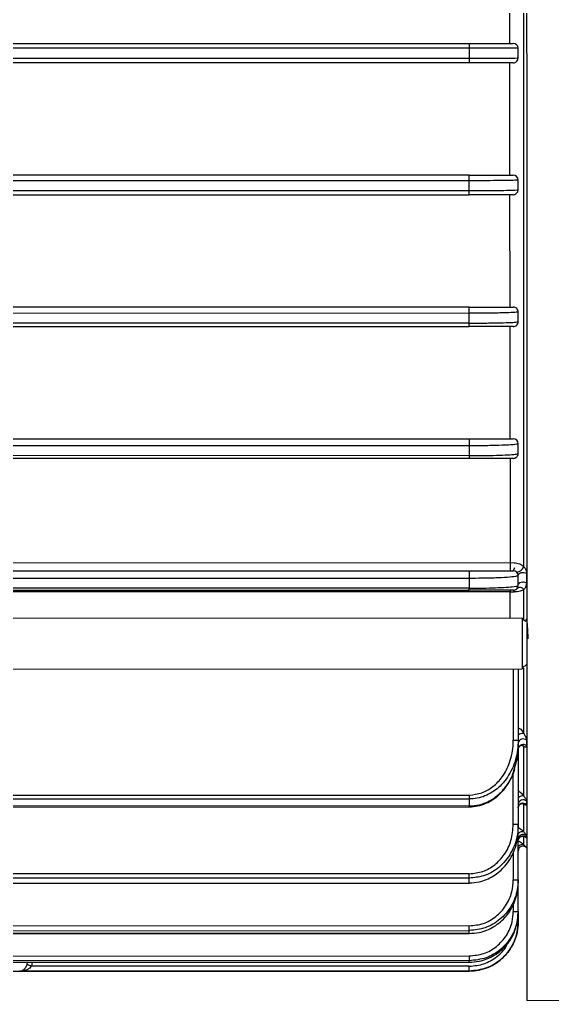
# Model space of a CAD drawing. Header units: millimetres. Extents: x 441156 to 441876, y 4514765 to 4515211.
# Drawn here: x 441242.1948 to 441242.286, y 4514792.7134 to 4514792.8814 of the extents above; entities that cross this region are included whole.
import ezdxf

# ---------------------------------------------------------------- set-up
doc = ezdxf.new("R2010")
doc.units = ezdxf.units.MM
doc.layers.add('-LYNKA_PISCINA', color=7, linetype='Continuous', lineweight=18)
doc.layers.add('05 ESQUEMAS HIDRAULICOS nuevos_dwg _6_', color=7, linetype='Continuous', lineweight=18, true_color=0x767676)

# ---------------------------------------------------------------- blocks, each defined once
blk = doc.blocks.new('05 ESQUEMAS HIDRAULICOS nuevos_dwg_A$C47CE04E0-V10-01_ARQ_CUARTO DEPURADORA')
at = {"layer": '-LYNKA_PISCINA', "lineweight": 25}
for p, q in [((123.3126269393329, 57.17687985467774), (123.3126269393329, 74.87036144900185)), ((123.0863438659076, 65.75122285009411), (123.0863438659076, 67.59122280943257)), ((122.4189029746417, 65.6716506609605), (110.2268920951251, 65.6716506609605)), ((123.2188926749591, 65.51122285615703), (123.2188926749591, 65.67122285211508)), ((110.2268920951251, 65.5107950473116), (122.4189029746417, 65.5107950473116)), ((123.0863438659076, 63.59122289883955), (123.0863438659076, 65.431222858178)), ((122.4189029746417, 63.50009987670047), (110.2268920951251, 63.50009987670047)), ((123.2188926749591, 63.35122293400629), (123.2188926749591, 63.51122284847361)), ((110.2268920951251, 63.33924426305159), (122.4189029746417, 63.33924426305159)), ((123.0863438659076, 61.43122284281117), (123.0863438659076, 63.27122288364035)), ((123.2188926749591, 61.19122287797791), (123.2188926749591, 61.35122297870976)), ((123.0863438659076, 59.27122315931184), (123.0863438659076, 61.1112230138765)), ((122.4189029746417, 59.1569983081804), (110.2028237395648, 59.1569983081804)), ((123.2188926749591, 59.03122282194954), (123.2188926749591, 59.19122255015237)), ((123.3126269393329, 56.29354348945481), (123.3126269393329, 56.80058381128174)), ((123.282896142519, 56.33400237727029), (123.282896142519, 55.50200200247627)), ((123.3531223349933, 56.31630650329455), (123.3320461326007, 56.27958780693871)), ((123.3344422393207, 56.27749493884903), (123.3337389045124, 56.27855962681634)), ((123.3588920646076, 56.31800225543839), (123.3549343161945, 56.31800225543839)), ((123.2188926749591, 55.50200200247627), (123.2188926749591, 54.3333724753843)), ((123.3126269393329, 54.44547316598756), (123.3126269393329, 55.51242536473137)), ((123.3206139617328, 55.53971758651598), (123.3588920646076, 55.57800239491328)), ((123.3554707579975, 54.33204552698), (123.3554707579975, 54.24112311172348)), ((123.3126269393329, 53.41900444197518), (123.3126269393329, 54.22973638939721)), ((122.4189029746417, 53.37042963671548), (96.81889877847473, 53.37042963671548)), ((123.3554707579975, 53.334052176951), (123.3554707579975, 53.27827415037018)), ((123.3554707579975, 52.76715240049225), (123.3554707579975, 52.74046293067795)), ((122.4189029746417, 52.07432589101654), (96.81889877847473, 52.07432589101654)), ((123.1916771941547, 51.35144820976121), (123.2188926749591, 51.35144820976121)), ((115.2620898299579, 50.69652727413041), (115.2500735335712, 50.63143602180344)), ((96.81889877871622, 50.55122307115077), (122.418902974883, 50.55122307114633)), ((122.4189029746417, 50.55143764781815), (115.0573359542255, 50.55143764781815))]:
    blk.add_line(p, q, dxfattribs=at)
at = {"layer": '-LYNKA_PISCINA', "lineweight": 25, "flags": 128}
for points in [[(134.7349034362201, 81.11122331189972), (123.3588920646076, 81.11122331189972), (123.3588920646076, 50.07122239637238), (134.7349034362201, 50.07122239637238)], [(110.2268920951251, 65.431222858178), (110.2268920951251, 65.5107950473116), (110.2268920951251, 65.6716506609605), (110.2268920951251, 65.75122285009411), (122.4189029746417, 65.75122285009411), (122.4189029746417, 65.6716506609605), (122.4189029746417, 65.5107950473116), (122.4189029746417, 65.431222858178)], [(122.4189029746417, 63.59122289883955), (110.2268920951251, 63.59122289883955), (110.2268920951251, 63.50009987670047), (110.2268920951251, 63.33924426305159), (110.2268920951251, 63.27122288364035), (122.4189029746417, 63.27122288364035), (122.4189029746417, 63.33924426305159), (122.4189029746417, 63.50009987670047)], [(110.2268920951251, 61.1112230138765), (122.4189029746417, 61.1112230138765), (122.4189029746417, 61.1676935719238), (110.2268920951251, 61.1676935719238)], [(123.2188926749591, 56.87122276592118), (123.2188926749591, 57.03122249412399), (123.2223378234272, 57.04642838406426), (123.2323752456073, 57.06032520699365), (123.2481466346149, 57.07171490955216), (123.26828108362, 57.07961774039132), (123.2910619788532, 57.08335271644455), (123.3145104461078, 57.08259871768816), (123.3366118483905, 57.07741981911523), (123.3554707579975, 57.06826231050354), (123.3554707579975, 56.90895474123818), (123.3366118483905, 56.9182836132036), (123.3145104461078, 56.92355862426623), (123.2910619788532, 56.92432752418382), (123.26828108362, 56.92052251267298), (123.2481466346149, 56.91247141527993), (123.2323752456073, 56.90086862611634), (123.2223378234272, 56.88671252298218)]]:
    blk.add_lwpolyline(points, close=True, dxfattribs=at)
for points in [[(122.4189029746417, 61.1676935719238), (122.4189029746417, 61.32854899930818), (122.4189029746417, 61.43122284281117), (110.2268920951251, 61.43122284281117), (110.2268920951251, 61.32854899930818), (110.2112875991229, 61.32811351287228), (110.1962791495685, 61.3268230723129), (110.1824508719806, 61.32472796904904), (110.1703272872333, 61.3219079242931), (110.1603852324847, 61.31847208905083), (110.1529823356036, 61.31455196606976), (110.1484404616718, 61.310298802136), (110.1469026618365, 61.30587539243562)], [(122.4189029746417, 61.32854899930818), (110.2268920951251, 61.32854899930818), (110.2268920951251, 61.1676935719238), (110.2112875991229, 61.16724132168156), (110.1962791495685, 61.16590245234831), (110.1824508719806, 61.16372800040108), (110.1703272872333, 61.16080178487164), (110.1603852324847, 61.15723630952699), (110.1529823356036, 61.15316829252106), (110.1484404616718, 61.14875456857544), (110.1469026618365, 61.14416389334065)], [(122.4189029746417, 58.99614250826701), (122.4189029746417, 58.95122295784815), (110.1471053176288, 58.95122295784815), (110.1471053176288, 58.99614250826701), (110.2028237395648, 59.1569983081804), (110.2028237395648, 59.27122315931184), (122.4189029746417, 59.27122315931184), (122.4189029746417, 59.1569983081804), (122.4189029746417, 58.99614250826701), (110.1471053176288, 58.99614250826701)], [(123.0863438659076, 58.95122295784815), (123.0863438659076, 57.24307453799111), (123.1564150863056, 57.24179378318649)], [(111.7629037909869, 57.24307453799111), (123.0863438659076, 57.24307453799111), (123.0863438659076, 57.11122310328346)], [(111.7629037909869, 57.11122310328346), (122.4189029746417, 57.11122310328346), (122.4189029746417, 56.98544761705262), (122.4189029746417, 56.82459181713921), (110.165892701662, 56.82459181713921), (110.1574646048907, 56.82103640007836), (110.1492391639118, 56.81843540239197), (110.1413951926593, 56.81684991884095), (110.1341234259967, 56.81631720232827), (110.1276026778583, 56.81684991884095), (110.1219640784625, 56.81843540239197), (110.1173625998859, 56.82103640007836), (110.11389360956, 56.82459181713921)], [(122.4189029746417, 56.98544761705262), (110.1629005484943, 56.98544761705262), (110.1629005484943, 57.04744389819962), (111.6989003234271, 57.04744389819962), (111.6989003234271, 57.07988596129281), (111.7355214171771, 57.07988596129281)], [(123.0863438659076, 56.33400237727029), (123.0863438659076, 56.76603770422799), (110.178898435152, 56.76603770422799), (110.178898435152, 56.79122290181976), (122.4189029746417, 56.79122290181976), (122.4189029746417, 56.82459181713921)], [(123.0863438659076, 56.79122290181976), (123.0863438659076, 56.76603770422799), (123.1564150863056, 56.76468393373353), (123.1546746306781, 56.77061981129509), (123.1527553611163, 56.77590301799638), (123.1506811194782, 56.78047543930871), (123.1484876685505, 56.7842871563421), (123.1461869292621, 56.78729644584519), (123.1438027434711, 56.78946978020531), (123.1413589530353, 56.79078331756455), (123.1389032416705, 56.79122290181976)], [(123.3369217925434, 56.27997747230395), (123.282896142519, 56.33400237727029), (95.21889553598207, 56.33400237727029)], [(123.3830319459827, 55.99566853218307), (123.3829723413383, 55.99679804020166), (123.382733922759, 56.00129521065066), (123.3822690065298, 56.01020088963651), (123.3753191049489, 56.1343871670239), (123.3693824823289, 56.22149861030564), (123.3644591386709, 56.27484402232633), (123.3576522882374, 56.31435221605241), (123.3548389490042, 56.31799778513918), (123.3531223352349, 56.3147448616526)], [(95.21889553598207, 55.50200200247627), (123.282896142519, 55.50200200247627), (123.2988940291767, 55.51800212430818), (123.2988940291767, 55.54842433500153)], [(123.1389032416705, 55.50200200247627), (123.1389032416705, 54.3333724753843), (123.2188926749591, 54.3333724753843), (123.2188926749591, 54.21124032306535), (123.2188926749591, 52.95223525333268)], [(123.2943044715289, 54.25045719909532), (123.302792172945, 54.24423149394853), (123.3126269393329, 54.22973638939721), (123.2740746550922, 54.25011968779427)], [(123.2188926749591, 51.52850678729875), (123.2188926749591, 51.99710658359391), (123.2188926749591, 52.04804769325119), (123.2188926749591, 52.87046811151368), (123.2188926749591, 52.95223525333268), (123.1389032416705, 52.95223525333268), (123.1389032416705, 53.7944257872091)], [(96.81889877847473, 53.25662797856194), (96.81889877847473, 53.24223792719704), (122.4189029746417, 53.24223792719704), (122.4189029746417, 53.25662797856194), (96.81889877847473, 53.25662797856194), (96.81889877847473, 53.37042963671548), (96.81889877847473, 53.43543446230751), (122.4189029746417, 53.43543446230751), (122.4189029746417, 53.37042963671548), (122.4189029746417, 53.25662797856194)], [(123.3126269393329, 52.83004275131089), (123.3126269393329, 53.28675216603143), (123.306225400484, 53.29505807328088)], [(123.2188926749591, 52.59320071506363), (123.2210026793842, 52.5953733043657), (123.2368455939655, 52.60903915929657), (123.2540236525897, 52.61948189306123), (123.2713328414325, 52.62598028945786), (123.2875929885272, 52.62808880376679), (123.3016835265521, 52.6256599144922), (123.3126269393329, 52.61886200475556), (123.3126269393329, 52.76678285169465)], [(123.2188926749591, 52.68461486863953), (123.2223378234272, 52.70754179525239), (123.225818734682, 52.71673730182511)], [(123.3554707579975, 52.57489761876923), (123.3554707579975, 52.57465472984178), (123.3588920646076, 52.57122299241883)], [(123.1389032416705, 52.4947576837526), (123.1389032416705, 52.04804769325119), (123.2188926749591, 52.04804769325119)], [(96.81889877847473, 51.99702015685899), (96.81889877847473, 51.98932966756684), (122.4189029746417, 51.98932966756684), (122.4189029746417, 51.99702015685899), (122.4189029746417, 52.07432589101654), (122.4189029746417, 52.14622399377686)], [(122.4189029746417, 52.14622399377686), (96.81889877847473, 52.14622399377686), (96.81889877847473, 52.07432589101654), (96.81889877847473, 51.99702015685899), (122.4189029746417, 51.99702015685899)], [(123.1389032416705, 51.64898416566712), (123.1389032416705, 51.52850678729875), (123.2188926749591, 51.52850678729875), (123.2188926749591, 51.50395265388352), (123.2188926749591, 51.35144820976121), (123.2188926749591, 51.35122320222717)], [(122.4189029746417, 51.16793593931061), (96.81889877847473, 51.16793593931061), (96.81889877847473, 51.21645412015778), (122.4189029746417, 51.21645412015778), (122.4189029746417, 51.29291495847566), (96.81889877847473, 51.29291495847566), (96.81889877847473, 51.21645412015778)], [(96.81889877847473, 51.16793593931061), (96.81889877847473, 51.16465470361573), (122.4189029746417, 51.16465470361573), (122.4189029746417, 51.16793593931061), (122.4189029746417, 51.21645412015778)], [(96.81889877847473, 50.72077593374115), (96.81889877847473, 50.79987427759034), (122.4189029746417, 50.79987427759034), (122.4189029746417, 50.72077593374115), (96.81889877847473, 50.72077593374115), (96.81889877847473, 50.69730511474473), (122.4189029746417, 50.69730511474473)], [(96.81889877847473, 50.69730511474473), (96.81889877847473, 50.69652727413041), (122.4189029746417, 50.69652727413041), (122.4189029746417, 50.69730511474473), (122.4189029746417, 50.72077593374115)], [(122.418902974883, 50.5514376478686), (122.418902974883, 50.63143602185471), (115.2500735338121, 50.63143602185471), (115.2386175210867, 50.6358080225472), (115.2274237687976, 50.64007422499687), (115.2167783792407, 50.64413777165304), (115.206907850066, 50.64790031485779), (115.1980625207815, 50.65127393775259), (115.190445047179, 50.65417817406824), (115.1842461641228, 50.65654596858043), (115.1795970018297, 50.65831920676585), (115.1888476426991, 50.69652727418033)]]:
    blk.add_lwpolyline(points, dxfattribs=at)
at = {"layer": '-LYNKA_PISCINA', "lineweight": 25}
for centre, radius, start, end in [((123.138897862947, 65.67122285413494), 0.08000000000002672, 0, 90), ((123.138897862947, 65.51122285413493), 0.08000000000002672, 269.9999999999996, 0), ((123.138897862947, 63.51122285413493), 0.08000000000002672, 0, 90), ((123.138897862947, 63.35122285413494), 0.08000000000002672, 269.9999999999996, 0), ((123.138897862947, 61.35122285413494), 0.08000000000002672, 359.9999999977402, 90), ((123.138897862947, 61.19122285413494), 0.08000000000002672, 269.9999999999996, 0), ((123.138897862947, 59.19122285413494), 0.08000000000002672, 0, 90), ((123.138897862947, 59.03122285413495), 0.08000000000002672, 269.9999999999996, 0), ((123.0217040857552, 57.19340125380046), 0.1431394095616765, 324.9624834761275, 19.75992244625498), ((123.138897862947, 57.03122285413493), 0.08000000000002672, 0, 90), ((123.1653996546572, 57.24452531529062), 0.1620240157954956, 281.416549507543, 335.3229787418163), ((123.138897862947, 56.87122285413495), 0.08000000000002672, 269.9999999999996, 0), ((123.2479937727238, 56.75836889424419), 0.07719809224586854, 33.15041492641475, 130.8786616507967), ((123.2980824087432, 54.32549707553791), 0.1208544812974102, 83.08784374864577, 130.9385053907432), ((123.2998424426695, 54.27224091000438), 0.0816768123632946, 47.07202685961259, 172.3494710126199), ((123.2997969963807, 54.18152995509542), 0.08155312409379152, 46.94746514766629, 172.7679405585094), ((123.2916030500501, 53.32189107607041), 0.09936302007252801, 77.78464935985188, 137.034560543778), ((123.2993232572345, 53.27628756674496), 0.08055614212575714, 45.81332284966754, 176.8005883548296), ((123.2992925734444, 53.22060765267701), 0.08050722561284979, 45.74899593309939, 177.0411482029445), ((123.2855570860137, 52.75039978436156), 0.08411765060449188, 71.22761301839155, 142.4210680338873), ((123.2990082068699, 52.71030413584718), 0.0801233104221245, 45.19503585022077, 179.2016194512339), ((123.2989551195351, 52.68318691747091), 0.08046464490505514, 45.38285423111955, 155.3573128337497), ((123.2988981958152, 52.51832528811003), 0.08000552098501017, 44.99988275833847, 179.9967468733786), ((123.298897862947, 52.51808576914508), 0.08000000000001793, 45.00000000001261, 180), ((122.418897862947, 51.35122285413494), 0.8000000000000114, 269.9999999999986, 0)]:
    blk.add_arc(centre, radius, start, end, dxfattribs=at)
for points, knots in [([(122.4189029746417, 65.75122285009411), (122.4998439201782, 65.75122285009411), (122.6617290726238, 65.75122285009411), (122.8774901958465, 65.75122285009411), (123.0403325697779, 65.75122285009411), (123.1265995969874, 65.75122285009411), (123.1354079932646, 65.75122285009411), (123.1389032416705, 65.75122285009411)], [0, 0, 0, 0, 0.214681898193338, 0.4293724466153966, 0.6440698953681206, 0.8587638326300598, 1, 1, 1, 1]), ([(123.2188926749591, 65.67122285211508), (123.2156697132478, 65.67125281120667), (123.207063041813, 65.67133281465715), (123.1179113598894, 65.67145255227041), (122.9410318896566, 65.67156108735047), (122.6994378110353, 65.67163586486073), (122.5141700488505, 65.67164563633986), (122.4189029746417, 65.6716506609605)], [0, 0, 0, 0, 0.1285461920939892, 0.3432727219936398, 0.557997704406267, 0.7727167155353598, 0.9999999999999999, 0.9999999999999999, 0.9999999999999999, 0.9999999999999999]), ([(122.4189029746417, 65.5107950473116), (122.47255362659, 65.51079669045936), (122.6158245686229, 65.51080107838976), (122.8375736170428, 65.51084654536326), (123.0441007291073, 65.5109384888587), (123.1897363857386, 65.5110669448971), (123.2089912201848, 65.51116990880568), (123.2188926749592, 65.51122285615703)], [0, 0, 0, 0, 0.1285401570935381, 0.3432590048225558, 0.5579772321531565, 0.7726976849735032, 1, 1, 1, 1]), ([(123.1389032416705, 65.431222858178), (123.1309433453735, 65.431222858178), (123.1150235637555, 65.431222858178), (122.9908780807116, 65.431222858178), (122.8081767015948, 65.431222858178), (122.6057363957325, 65.431222858178), (122.4719747485871, 65.431222858178), (122.4189029746417, 65.431222858178)], [0, 0, 0, 0, 0.2147006085104183, 0.4294009209652354, 0.6440988063653439, 0.85879130454361, 1, 1, 1, 1]), ([(122.4189029746417, 63.59122289883955), (122.4992532457504, 63.59122289883955), (122.6599473398701, 63.59122289883955), (122.8743345853607, 63.59122289883955), (123.0371689345203, 63.59122289883955), (123.1258084314603, 63.59122289883955), (123.1351065602515, 63.59122289883955), (123.1389032416705, 63.59122289883955)], [0, 0, 0, 0, 0.2120041646537079, 0.4239913160038559, 0.6368643078433766, 0.8517217210090475, 1, 1, 1, 1]), ([(123.2188926749591, 63.51122284847361), (123.2157223877459, 63.51045083828605), (123.2071779102933, 63.50837013606657), (123.1179490462996, 63.50524458145509), (122.9394921849398, 63.50240783028257), (122.6973443564801, 63.50047708101672), (122.512857523399, 63.50022715685218), (122.4189029746417, 63.50009987670047)], [0, 0, 0, 0, 0.1279857526526435, 0.3449439449034111, 0.5616590298774197, 0.7767638624292394, 1, 1, 1, 1]), ([(122.4189029746417, 63.33924426305159), (122.4725608863204, 63.33929026652215), (122.6152349008588, 63.33941258771623), (122.8357219083013, 63.34067467904151), (123.0413152363977, 63.34321730610766), (123.1888342630937, 63.34680557752369), (123.2085901425952, 63.34970888335287), (123.2188926749591, 63.35122293400629)], [0, 0, 0, 0, 0.127922969450154, 0.3401415193425473, 0.5525661829065769, 0.766666860820102, 0.9999999999999999, 0.9999999999999999, 0.9999999999999999, 0.9999999999999999]), ([(123.1389032416705, 63.27122288364035), (123.1308137747725, 63.27122288364035), (123.1146330251197, 63.27122288364035), (122.9881596234986, 63.27122288364035), (122.8024835254863, 63.27122288364035), (122.6005234459827, 63.27122288364035), (122.4692302942883, 63.27122288364035), (122.4189029746417, 63.27122288364035)], [0, 0, 0, 0, 0.2179848424812713, 0.4360186164000613, 0.6526809792675695, 0.8668655969475392, 1, 1, 1, 1]), ([(122.4189029746417, 61.43122284281117), (122.4973586644867, 61.43122284281117), (122.6542237715274, 61.43122284281117), (122.8641078650174, 61.43122284281117), (123.026779769342, 61.43122284281117), (123.1230865917137, 61.43122284281117), (123.1340402804652, 61.43122284281117), (123.1389032416705, 61.43122284281117)], [0, 0, 0, 0, 0.2034099202675699, 0.4066998707042167, 0.6134982382645383, 0.8284100346692405, 1, 1, 1, 1]), ([(123.2188926749591, 61.35122297870976), (123.2159016170749, 61.3496951000052), (123.207581117912, 61.345444860132), (123.117949388411, 61.33898713883072), (122.9339275169141, 61.33310318996833), (122.6898525403797, 61.32926490961648), (122.5082273586345, 61.32878501462383), (122.4189029746417, 61.32854899930818)], [0, 0, 0, 0, 0.126114213061582, 0.3508234360001941, 0.5743686695656394, 0.7906718879301871, 1, 1, 1, 1]), ([(122.4189029746417, 61.1676935719238), (122.4725958555427, 61.1677839241369), (122.6135357668188, 61.16802109213172), (122.8299159442565, 61.17043837747384), (123.0341664761418, 61.17524380508645), (123.1743747717384, 61.18193232626179), (123.2171058239691, 61.18764604311212), (123.2186911848257, 61.19081954443856), (123.2188926749591, 61.19122287797791)], [0, 0, 0, 0, 0.1259878875111048, 0.3307090509897727, 0.5362452368460436, 0.7481701902861972, 0.9679938975847566, 1, 1, 1, 1]), ([(123.1389032416705, 61.1112230138765), (123.1303820083593, 61.1112230138765), (123.1133317112553, 61.1112230138765), (122.979389471058, 61.1112230138765), (122.7842266936156, 61.1112230138765), (122.584099223202, 61.1112230138765), (122.4607141640214, 61.1112230138765), (122.4189029746418, 61.1112230138765)], [0, 0, 0, 0, 0.2283788497669502, 0.4569675654401937, 0.6793240810256053, 0.8913333456516591, 0.9999999999999999, 0.9999999999999999, 0.9999999999999999, 0.9999999999999999]), ([(122.4189029746417, 59.27122315931184), (122.494062491963, 59.27122315931184), (122.6442750292226, 59.27122315931184), (122.8460379750714, 59.27122315931184), (123.0077183846346, 59.27122315931184), (123.1178491222688, 59.27122315931184), (123.1318679057373, 59.27122315931184), (123.1389032416705, 59.27122315931184)], [0, 0, 0, 0, 0.1884391377024888, 0.3766112663060833, 0.571944575704911, 0.7851800967783547, 1, 1, 1, 1]), ([(123.2188926749591, 59.19122255015237), (123.2162050139133, 59.18904186608916), (123.2082406654921, 59.18257984302144), (123.1174500997086, 59.17256456071743), (122.9216461534503, 59.1633871021744), (122.6735143618703, 59.15791111294461), (122.498413768283, 59.15728336153968), (122.4189029746417, 59.1569983081804)], [0, 0, 0, 0, 0.1225862078102423, 0.363259821088411, 0.6004491068867639, 0.8185693836861487, 1, 1, 1, 1]), ([(122.4189029746417, 58.99614250826701), (122.4726410356098, 58.99627749653327), (122.6105068394123, 58.99662381096106), (122.8202227118672, 59.00006276401696), (123.0192095444102, 59.00675322563176), (123.162721733207, 59.01622553909499), (123.2151186973881, 59.02493263235662), (123.2182401045431, 59.03013516534256), (123.2188926749591, 59.03122282194954)], [0, 0, 0, 0, 0.1224343364403932, 0.3141071319336484, 0.5074450030757508, 0.7148413560203767, 0.9403839083764597, 1, 1, 1, 1]), ([(123.1389032416705, 58.95122295784815), (123.1294733828375, 58.95122295784815), (123.1105907599696, 58.95122295784815), (122.9607074704695, 58.95122295784815), (122.7462145995743, 58.95122295784815), (122.5512296016654, 58.95122295784815), (122.4442245855025, 58.95122295784815), (122.4189029746417, 58.95122295784815)], [0, 0, 0, 0, 0.2495095003102724, 0.4996250611744046, 0.7310784398693079, 0.9363625431604194, 1, 1, 1, 1]), ([(123.1564150863056, 57.24179378318649), (123.1845804582098, 57.2379210400639), (123.240908039608, 57.23017598865062), (123.2900264966927, 57.19832452693346), (123.3113482424501, 57.17809315992147), (123.3126269393329, 57.17687985467774)], [0, 0, 0, 0, 0.484571702122612, 0.9690889964970041, 1, 1, 1, 1]), ([(122.4189029746417, 57.11122310328346), (122.4891869100443, 57.11122310328346), (122.6295672758828, 57.11122310328349), (122.8183478182008, 57.11122310328346), (122.9777664860731, 57.11122310328346), (123.0977036539996, 57.11122310328349), (123.1369127804283, 57.11122310328346), (123.1386572096607, 57.11122310328346), (123.1389032416705, 57.11122310328346)], [0, 0, 0, 0, 0.1660534667087769, 0.3316639324739264, 0.5078726615809307, 0.7142088100918631, 0.9596923855934134, 1, 1, 1, 1]), ([(123.3126269393329, 57.17687985467774), (123.3194269885189, 57.16869388997169), (123.3330330317806, 57.15231480404407), (123.3476700016055, 57.12092931281689), (123.3545941324717, 57.09232459849529), (123.3552159469181, 57.07525655992433), (123.3554707579975, 57.06826231050354)], [0, 0, 0, 0, 0.2463083066133425, 0.4928319463341915, 0.7921694487127815, 1, 1, 1, 1]), ([(123.2188926749591, 57.03122249412399), (123.2166741943478, 57.02857098375082), (123.2099809120331, 57.02057122598997), (123.133068744957, 57.0081021609062), (122.9565147775527, 56.99555477759233), (122.7192284984617, 56.98775774750192), (122.525554987375, 56.98554801831562), (122.4335475543715, 56.98546140333066), (122.4189029746417, 56.98544761705262)], [0, 0, 0, 0, 0.1164924610913558, 0.3514643876651368, 0.5748132986988156, 0.7994852019832426, 0.9680845900087226, 1, 1, 1, 1]), ([(123.3554707579975, 56.90895474123818), (123.3534009821608, 56.89027346375283), (123.3483561762374, 56.84474031101031), (123.3258810201685, 56.81696406083429), (123.3126269393329, 56.80058381128174)], [0, 0, 0, 0, 0.4102785851664215, 1, 1, 1, 1]), ([(122.4189029746417, 56.82459181713921), (122.4727261798021, 56.82477148563222), (122.6059300243922, 56.82521613648397), (122.805142934667, 56.82945594040837), (122.9953070677847, 56.83740604633802), (123.1426857048848, 56.84896649917059), (123.2110264214716, 56.86088028083133), (123.2169961177326, 56.86872918815023), (123.2188926749591, 56.87122276592118)], [0, 0, 0, 0, 0.1163457702866982, 0.287937217001527, 0.4620421731191407, 0.6604113426193413, 0.8921135525109751, 1, 1, 1, 1]), ([(123.1389032416705, 56.79122290181976), (123.1279198022867, 56.79122290181976), (123.1078269797647, 56.79122290181976), (122.9592555702597, 56.79122290181976), (122.7646783744809, 56.79122290181976), (122.5735812696096, 56.79122290181976), (122.4548756289257, 56.79122290181976), (122.4189029746417, 56.79122290181976)], [0, 0, 0, 0, 0.2873225236875954, 0.525620461246214, 0.7197662144234088, 0.9150777247891327, 1, 1, 1, 1]), ([(123.3126269393329, 56.80058381128174), (123.2950016579726, 56.79146745150828), (123.2664718517529, 56.77671092238126), (123.2101363739797, 56.76505857361774), (123.172893726981, 56.76479885197734), (123.1564150863056, 56.76468393373353)], [0, 0, 0, 0, 0.4740042057691796, 0.7672642417117529, 1, 1, 1, 1]), ([(123.3067856841449, 55.51835900711877), (123.3067538924538, 55.51824010608809), (123.3040877242457, 55.50826862810936), (123.3014753012979, 55.52847365056392), (123.2988940291767, 55.5484377460466)], [0, 0, 0, 0, 0.0119241130477495, 1, 1, 1, 1]), ([(123.2989059501056, 55.5484414713369), (123.2995571474215, 55.5471070367885), (123.3028264804254, 55.5404075145319), (123.3092265194785, 55.53100496273434), (123.3148986434772, 55.53839137418853), (123.3179555945758, 55.54237222838265)], [0, 0, 0, 0, 0.1028788789772077, 0.5165029189886914, 1, 1, 1, 1]), ([(123.2188926749591, 54.54137405919892), (123.220667004666, 54.54059655261243), (123.2500292420595, 54.52773009781593), (123.2806820643345, 54.49089091372458), (123.3048006233673, 54.45660026052947), (123.3126269393329, 54.44547316598756)], [0, 0, 0, 0, 0.04163660409776194, 0.6890172942737242, 1, 1, 1, 1]), ([(122.4189029746417, 53.43543446230751), (122.4887508099208, 53.44282583491749), (122.6282556652044, 53.45758838786105), (122.8158692057272, 53.56956837115865), (122.9748866920584, 53.73917339572869), (123.0956447343719, 53.97934925024847), (123.1365557451284, 54.18984683557499), (123.1385824056364, 54.31375660109371), (123.1389032416705, 54.3333724753843)], [0, 0, 0, 0, 0.1640509171833024, 0.3276536684262549, 0.5020462088218115, 0.7075075450999743, 0.9536961820382243, 1, 1, 1, 1]), ([(123.2188926749591, 54.3333724753843), (123.2167118450294, 54.27996822436349), (123.210133480772, 54.11887697588342), (123.1345047801813, 53.86063769908787), (122.9680425993805, 53.60672801785581), (122.7431442795649, 53.43457032677951), (122.5496068810112, 53.37432266002487), (122.4403473066979, 53.37106835736942), (122.4189029746417, 53.37042963671548)], [0, 0, 0, 0, 0.1158695985829534, 0.3495148408567746, 0.5736418471901483, 0.7631507524716167, 0.9535136948577415, 1, 1, 1, 1]), ([(123.3126269393329, 54.44547316598756), (123.3276690196164, 54.41658182159104), (123.3500607586761, 54.37357397742215), (123.3541338454148, 54.34230798814395), (123.3554707579975, 54.33204552698)], [0, 0, 0, 0, 0.6717691843161873, 0.9999999999999999, 0.9999999999999999, 0.9999999999999999, 0.9999999999999999]), ([(123.1532679610614, 53.86177009510857), (123.1766188467847, 53.93022279345812), (123.2154024702153, 54.0439162827352), (123.2178991849272, 54.16361137910196), (123.2188926749591, 54.21124032306535)], [0, 0, 0, 0, 0.6020810759242702, 1, 1, 1, 1]), ([(123.218916516817, 54.19218322801455), (123.2189110793612, 54.19229391572616), (123.2188608937855, 54.19331551970005), (123.2195973899669, 54.20203344247232), (123.2258823915975, 54.21945960486756), (123.2430798640325, 54.23979064919698), (123.2677623125935, 54.25082644611606), (123.2861870419387, 54.2515992917461), (123.2950267745055, 54.24989168758884), (123.2973458818352, 54.24893948830515), (123.2969072911628, 54.24913896240844), (123.2968674712543, 54.24915707278115)], [0, 0, 0, 0, 0.01258309552437962, 0.1161370146914593, 0.2640752418799265, 0.478557768397822, 0.6920159108976693, 0.8410596542991087, 0.9288611235724702, 0.9935412590193663, 0.9999999999999999, 0.9999999999999999, 0.9999999999999999, 0.9999999999999999]), ([(123.3554707579975, 54.24112311172348), (123.3548266398885, 54.23556210115779), (123.3535341907512, 54.22440370767779), (123.3412276001007, 54.2190004749454), (123.3258633341014, 54.22285186163334), (123.3156520072271, 54.22816298785781), (123.3126269393329, 54.22973638939721)], [0, 0, 0, 0, 0.3018272855747322, 0.6056287028506766, 0.883168958934743, 1, 1, 1, 1]), ([(122.4188552909259, 53.24318787622315), (122.4647874257179, 53.24552587176619), (122.5586642885159, 53.25030430603255), (122.6952547226801, 53.29636276340096), (122.8244531143052, 53.36822702396174), (122.9407315343018, 53.46744691564366), (123.0405069756591, 53.59053274878211), (123.1172082059173, 53.72245369205731), (123.1484532456955, 53.81660535908006), (123.1623397879962, 53.85845011639459)], [0, 0, 0, 0, 0.1330069058666011, 0.2718417314979572, 0.4137902065109462, 0.5603380303075958, 0.7125033219693597, 0.8722250056600848, 1, 1, 1, 1]), ([(122.4189029746417, 53.25662797856194), (122.4726835604561, 53.26046382250538), (122.6062116726766, 53.26998757522735), (122.8072442169723, 53.36041241887677), (122.9944497030124, 53.53020503361879), (123.1161010769732, 53.70535481407964), (123.1452880862624, 53.82818712494868), (123.1532679610614, 53.86177009510857)], [0, 0, 0, 0, 0.1579204630300549, 0.392089840414412, 0.6295745963709499, 0.8987238358658749, 1, 1, 1, 1]), ([(123.2188926749591, 53.50101074743134), (123.2218018229655, 53.49985915764785), (123.2484304388809, 53.48931818758723), (123.2797507804774, 53.45855502346968), (123.3037259776884, 53.42971245109648), (123.3126269393329, 53.41900444197518)], [0, 0, 0, 0, 0.07159327995458172, 0.6553224345632362, 0.9999999999999999, 0.9999999999999999, 0.9999999999999999, 0.9999999999999999]), ([(123.3126269393329, 53.41900444197518), (123.3246600264074, 53.40043084162935), (123.3444911346189, 53.36982065190384), (123.354786639843, 53.34375091633573), (123.3553502593058, 53.33576048625216), (123.3554707579975, 53.334052176951)], [0, 0, 0, 0, 0.5481634853514656, 0.9033998780406223, 1, 1, 1, 1]), ([(123.219190698183, 53.22626164722305), (123.2191430682298, 53.22759549933068), (123.2188678445503, 53.23530299557226), (123.2243772388606, 53.25512883572251), (123.2406717550745, 53.27783300289682), (123.2645703646152, 53.29268387273763), (123.287629812962, 53.29703602837689), (123.3032410606422, 53.2953709693897), (123.3098971855014, 53.29339179347878), (123.3122488296358, 53.29228375280216), (123.31164554953, 53.29256655209095), (123.3116375022296, 53.29257032441956)], [0, 0, 0, 0, 0.03524896837108937, 0.2036817198016409, 0.3864634011882086, 0.5854371611760757, 0.7390893087082252, 0.8525410144313313, 0.9320929703265016, 0.9990941715871131, 1, 1, 1, 1]), ([(123.3554707579975, 53.27827415037018), (123.3546984577455, 53.27496333746727), (123.3531517660243, 53.26833274671625), (123.3398356622875, 53.27042341944999), (123.324793580074, 53.27846219150098), (123.3150774564645, 53.28508245908109), (123.3126269393329, 53.28675216603143)], [0, 0, 0, 0, 0.3037536204470902, 0.6083297381613897, 0.9012162951844758, 1, 1, 1, 1]), ([(123.2188926749591, 52.95223525333268), (123.216232128669, 52.89875116542756), (123.2082974564465, 52.73924305679912), (123.1173812921562, 52.48402649232992), (122.920309337785, 52.24355399342334), (122.6717585657928, 52.09840134529926), (122.4973798842847, 52.08179801074211), (122.4189029746417, 52.07432589101654)], [0, 0, 0, 0, 0.1222432801373521, 0.3645718786834542, 0.603153934074007, 0.8214044710712254, 0.9999999999999999, 0.9999999999999999, 0.9999999999999999, 0.9999999999999999]), ([(122.4189029746417, 52.14622399377686), (122.4937583014106, 52.15385213370106), (122.6433559434734, 52.16909689710321), (122.8443445995285, 52.2864641991032), (123.0058929702627, 52.46221630764186), (123.1173336025976, 52.69205378418555), (123.1316468303265, 52.86470556598649), (123.1389032416705, 52.95223525333268)], [0, 0, 0, 0, 0.1870545087948382, 0.3738266154302917, 0.5680467693920829, 0.781011636086801, 1, 1, 1, 1]), ([(122.4189029746417, 51.99702015685899), (122.472636767931, 52.0005318479532), (122.610779652366, 52.00955996801146), (122.8211030657593, 52.09930969598987), (123.0205900889137, 52.27173571178981), (123.1638215530292, 52.51036311929099), (123.2153064775057, 52.7224457201956), (123.2182898695359, 52.8455869661224), (123.2188926749591, 52.87046811151368)], [0, 0, 0, 0, 0.122769084104218, 0.3156240116216283, 0.5100838003340166, 0.717931930129023, 0.9430071004733334, 0.9999999999999999, 0.9999999999999999, 0.9999999999999999, 0.9999999999999999]), ([(123.2188926749591, 52.90202877092224), (123.2227809404967, 52.90060099911066), (123.2514369425578, 52.8900785099493), (123.2822962057513, 52.86248568590779), (123.3056137280413, 52.83754435540607), (123.3126269393329, 52.83004275131089)], [0, 0, 0, 0, 0.09891361513179407, 0.7289802436806363, 1, 1, 1, 1]), ([(123.2264505439167, 52.71592369842393), (123.2270640331967, 52.71790914339338), (123.2304877636992, 52.72898941606203), (123.2458601688975, 52.74519222451312), (123.2688500349769, 52.75890471077206), (123.2919389098784, 52.76332717143318), (123.309990025422, 52.76206266063565), (123.3224209481278, 52.75831028720282), (123.3279954844019, 52.75569981743897), (123.3296821578205, 52.75471799381865), (123.3294322973662, 52.75487428758123), (123.3293639235858, 52.75491705703599)], [0, 0, 0, 0, 0.04455366581135323, 0.2486428851844742, 0.450899798304188, 0.6114427036450283, 0.7450347612682523, 0.8503395047047796, 0.920370794481338, 0.9782096377689536, 1, 1, 1, 1]), ([(123.3126269393329, 52.83004275131089), (123.3232413963165, 52.81678620607556), (123.341361810258, 52.79415536518869), (123.3539051195277, 52.7742289570845), (123.3550582422801, 52.76901693746926), (123.3554707579975, 52.76715240049225)], [0, 0, 0, 0, 0.475958843056451, 0.812530614478071, 0.9999999999999999, 0.9999999999999999, 0.9999999999999999, 0.9999999999999999]), ([(123.3554707579975, 52.74046293067795), (123.3544574993204, 52.73940900085787), (123.3524322960389, 52.73730250803563), (123.3415364869236, 52.7435927955859), (123.3316037159947, 52.75164681648587), (123.3287559562091, 52.75395593213898)], [0, 0, 0, 0, 0.416645257632507, 0.8327501773769649, 0.9999999999999999, 0.9999999999999999, 0.9999999999999999, 0.9999999999999999]), ([(123.21865425638, 52.68291017579896), (123.2234664941723, 52.6812462741015), (123.2539481790621, 52.67070678511151), (123.2845297289371, 52.64571464871231), (123.3072466123143, 52.62400401009222), (123.3126269393329, 52.61886200475556)], [0, 0, 0, 0, 0.1251619488668496, 0.7928010314963971, 1, 1, 1, 1]), ([(123.3126269393329, 52.61886200475556), (123.3220125093704, 52.60930941407354), (123.3390094372838, 52.59201001781324), (123.3532110861432, 52.57739926842753), (123.3547923408528, 52.57564868446706), (123.3554707579975, 52.57489761876923)], [0, 0, 0, 0, 0.413164321616275, 0.7482256445584555, 1, 1, 1, 1]), ([(122.4189029746417, 51.29291495847566), (122.4971617761767, 51.30072538326196), (122.6536343303856, 51.31634173684517), (122.8630532208856, 51.4374620968754), (123.0256929454217, 51.61717851019522), (123.1227853418058, 51.83102595843718), (123.1339202289371, 51.98095321586377), (123.1389032416705, 52.04804769325119)], [0, 0, 0, 0, 0.2025221991510899, 0.4049278185150287, 0.6110816193735721, 0.8259537595605106, 1, 1, 1, 1]), ([(123.2188926749591, 52.04804769325119), (123.2159160056218, 51.99447431639791), (123.2076071321668, 51.84493321579233), (123.117935425351, 51.61003591627771), (122.9333035302833, 51.38996360621908), (122.6890112692128, 51.24381634997302), (122.507712314227, 51.22545059160392), (122.4189029746417, 51.21645412015778)], [0, 0, 0, 0, 0.1259159415728755, 0.3514732427295306, 0.5757571702592872, 0.7921845410744806, 1, 1, 1, 1]), ([(122.4189029746417, 51.16793593931061), (122.4725934874096, 51.17127708546612), (122.6137072013174, 51.18005855389333), (122.8304581675537, 51.26939666163202), (123.0349922937284, 51.44438888887823), (123.1750004796713, 51.6819085549421), (123.2172024862143, 51.87795717878003), (123.2187086741679, 51.98413549688707), (123.2188926749591, 51.99710658359391)], [0, 0, 0, 0, 0.1261787572373783, 0.331633134647229, 0.5378440367925229, 0.7499936119393305, 0.9694584111463247, 1, 1, 1, 1]), ([(122.4189029746418, 50.79987427759034), (122.4991609488035, 50.80779479135025), (122.659662693402, 50.82363441713026), (122.8738267917517, 50.9469928183627), (123.0366487233698, 51.12894555756016), (123.125679539366, 51.33421806539397), (123.1350570434575, 51.47199667252229), (123.1389032416705, 51.52850678729875)], [0, 0, 0, 0, 0.211580742803032, 0.423124040919642, 0.6357007790114034, 0.8505820952895743, 0.9999999999999999, 0.9999999999999999, 0.9999999999999999, 0.9999999999999999]), ([(123.2188926749592, 51.52850678729875), (123.2157323236317, 51.47487407148284), (123.2072017341475, 51.33010577386383), (123.1179541679543, 51.10519197977494), (122.9392302945781, 50.89538238323514), (122.6969970289499, 50.74953334037632), (122.5126419468508, 50.73046937989587), (122.4189029746417, 50.72077593374115)], [0, 0, 0, 0, 0.1278940957613397, 0.3452185897587506, 0.5622652537119721, 0.7774251474378855, 1, 1, 1, 1]), ([(122.4189029746417, 50.69730511474473), (122.4725600612919, 50.70055827386714), (122.615314419083, 50.70921328423593), (122.8359729897119, 50.7983930319558), (123.041711075457, 50.97481563984049), (123.1889592381372, 51.21804303468275), (123.2086458861959, 51.40608031497482), (123.2188926749592, 51.50395265388352)], [0, 0, 0, 0, 0.1280090300584895, 0.3405672580884535, 0.553322122664089, 0.7675066958757508, 1, 1, 1, 1]), ([(123.2188926749591, 51.35144820976121), (123.2156697410276, 51.29779377598727), (123.2070631934042, 51.15451456229567), (123.1179118766455, 50.93276376643512), (122.9410308881782, 50.7262269376326), (122.6994384950967, 50.58059704294479), (122.5141701675986, 50.56133990090016), (122.4189029746418, 50.55143764781815)], [0, 0, 0, 0, 0.1285472916888727, 0.343273678983768, 0.5579976128374042, 0.7727170786614934, 0.9999999999999999, 0.9999999999999999, 0.9999999999999999, 0.9999999999999999]), ([(122.4189029746417, 50.63143602180344), (122.5002061103683, 50.63923501756555), (122.6628159007107, 50.6548333466389), (122.8731439948746, 50.78138222054992), (123.0066624926908, 50.90764506047538), (123.0409388848374, 50.99689913308389), (123.0462418609027, 51.01070782708985)], [0, 0, 0, 0, 0.3141534289461453, 0.6283204547987297, 0.942496639559847, 1, 1, 1, 1]), ([(115.0573359542255, 50.55143764781815), (115.0575426118793, 50.55143946049105), (115.0630639554826, 50.55148789029658), (115.0831966858586, 50.55304131693736), (115.113333652574, 50.56407656472748), (115.1431421541186, 50.59226016920154), (115.164488663345, 50.62369207748225), (115.1743670879499, 50.64633265382317), (115.1795970015887, 50.65831920671326)], [0, 0, 0, 0, 0.004528819224346484, 0.1209980206410839, 0.4460828467976035, 0.6754092066367849, 0.82815257643177, 1, 1, 1, 1]), ([(115.2500735335712, 50.63143602180344), (115.2410367953879, 50.62127665710094), (115.2184774773809, 50.59591481365418), (115.1618234130611, 50.56443110948155), (115.1055323075428, 50.5528549172404), (115.0661793749584, 50.55146797875657), (115.057717443575, 50.55143895624057), (115.0573359542255, 50.55143764781815)], [0, 0, 0, 0, 0.1758359805295345, 0.4389570353148252, 0.8797737140177987, 0.9945798369706936, 1, 1, 1, 1])]:
    blk.add_open_spline(points, degree=3, knots=knots, dxfattribs=at)

msp = doc.modelspace()

# ---------------------------------------------------------------- block references
at = {"layer": '05 ESQUEMAS HIDRAULICOS nuevos_dwg _6_', "color": 7, "lineweight": 25, "xscale": 0.01045519160391327, "yscale": 0.01045519160391327, "zscale": 0.01045519160391327, "rotation": 0.007079741070275432}
msp.add_blockref('05 ESQUEMAS HIDRAULICOS nuevos_dwg_A$C47CE04E0-V10-01_ARQ_CUARTO DEPURADORA', (441240.9919382658, 4514792.189734297, -5.307373365237567e-07), dxfattribs=at)

doc.saveas('drawing.dxf')
